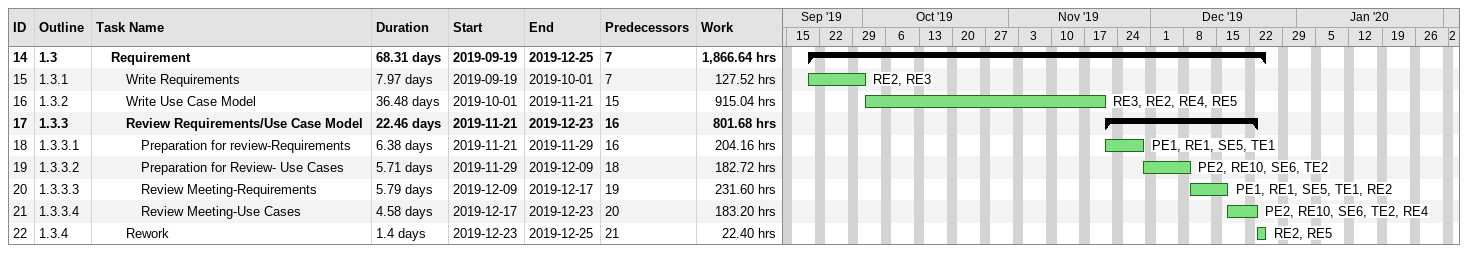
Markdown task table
| ID | WBS | Task | Duration | Start | Finish | Predecessors | Resources | Work (h) |
|---|---|---|---|---|---|---|---|---|
| 14 | 1.3 | **Requirement** | 68.31d | 2019-09-19 | 2019-12-25 | 7 |  | 1866.64 |
| 15 | 1.3.1 | Write Requirements | 7.97d | 2019-09-19 | 2019-10-01 | 7 | RE2, RE3 | 127.52 |
| 16 | 1.3.2 | Write Use Case Model | 36.48d | 2019-10-01 | 2019-11-21 | 15 | RE3, RE2, RE4, RE5 | 915.04 |
| 17 | 1.3.3 | **Review Requirements/Use Case Model** | 22.46d | 2019-11-21 | 2019-12-23 | 16 |  | 801.68 |
| 18 | 1.3.3.1 | Preparation for review-Requirements | 6.38d | 2019-11-21 | 2019-11-29 | 16 | PE1, RE1, SE5, TE1 | 204.16 |
| 19 | 1.3.3.2 | Preparation for Review- Use Cases | 5.71d | 2019-11-29 | 2019-12-09 | 18 | PE2, RE10, SE6, TE2 | 182.72 |
| 20 | 1.3.3.3 | Review Meeting-Requirements | 5.79d | 2019-12-09 | 2019-12-17 | 19 | PE1, RE1, SE5, TE1, RE2 | 231.60 |
| 21 | 1.3.3.4 | Review Meeting-Use Cases | 4.58d | 2019-12-17 | 2019-12-23 | 20 | PE2, RE10, SE6, TE2, RE4 | 183.20 |
| 22 | 1.3.4 | Rework | 1.4d | 2019-12-23 | 2019-12-25 | 21 | RE2, RE5 | 22.40 |
